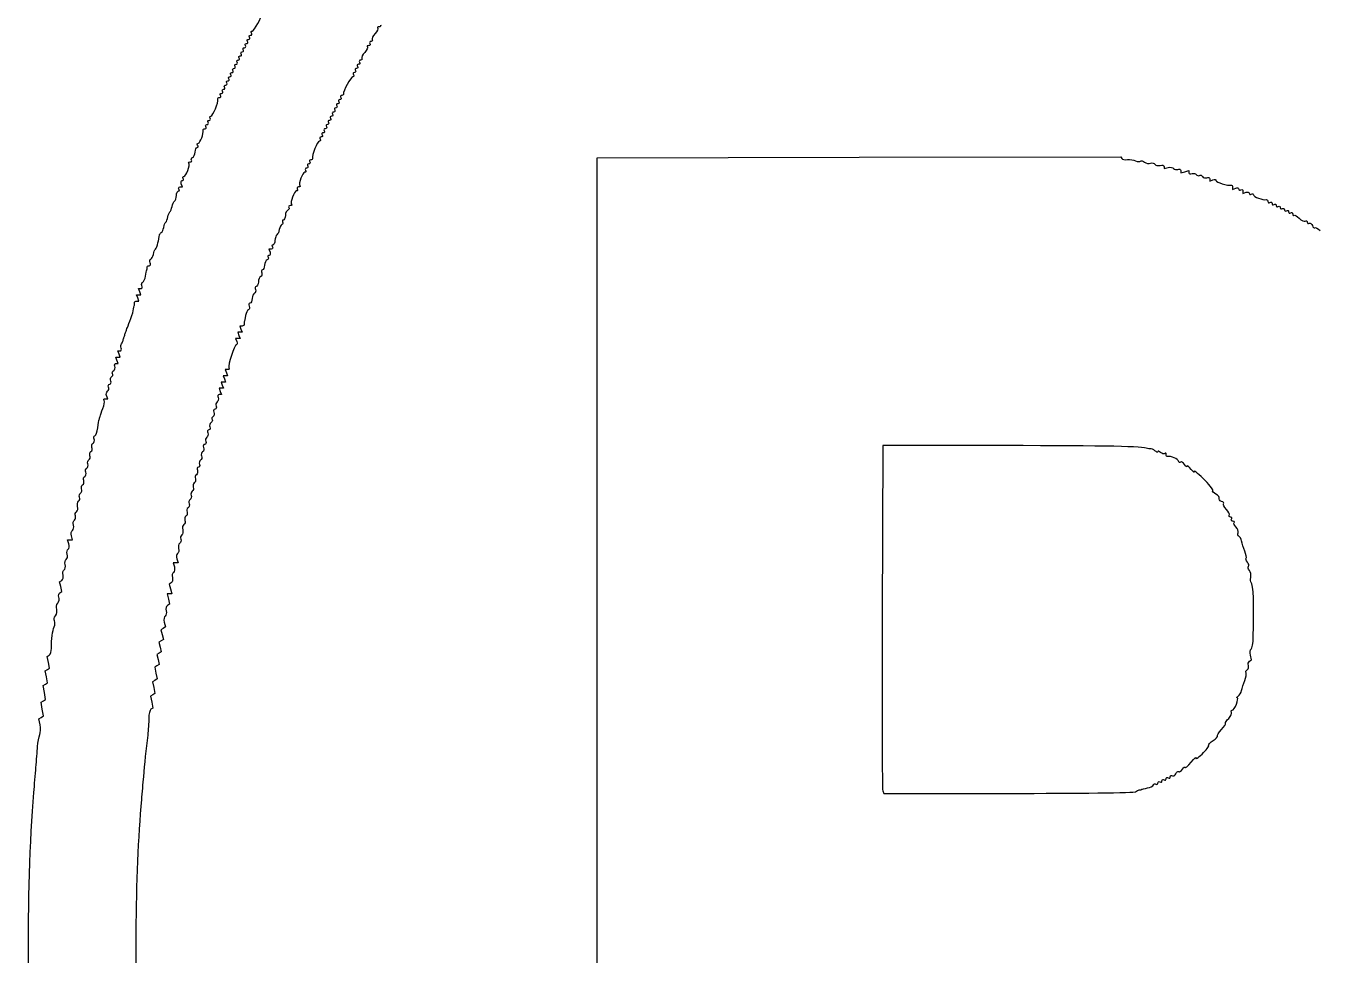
# Model space of a CAD drawing. Extents: x 13 to 550, y 14 to 551.
# Drawn here: x 13.2 to 189.1, y 281.4 to 407.7 of the extents above; entities that cross this region are included whole.
import ezdxf

# ---------------------------------------------------------------- set-up
doc = ezdxf.new("R2010")
doc.units = 0
doc.layers.get('0').update_dxf_attribs({"linetype": 'CONTINUOUS'})

msp = doc.modelspace()

# ---------------------------------------------------------------- linework, layer by layer
at = {"color": 7}
for p, q in [((90.875556, 389.744574), (126.462522, 389.817285)), ((90.875556, 284.465454), (90.875556, 389.744574)), ((126.462522, 389.817285), (162.049488, 389.89)), ((162.049488, 389.89), (162.190588, 389.661668)), ((167.922222, 388.560663), (167.922222, 388.271947)), ((167.922222, 388.271947), (168.486384, 388.419478)), ((170.18, 388.013781), (170.18, 387.707502)), ((170.18, 387.707502), (170.744444, 387.855107)), ((170.744444, 387.855107), (171.308889, 388.002712)), ((171.308889, 388.002712), (171.308889, 387.716717)), ((34.162424, 385.797778), (34.491498, 385.797778)), ((34.491498, 385.797778), (34.329048, 386.221111)), ((174.131111, 386.887616), (174.131111, 386.584055)), ((174.131111, 386.584055), (174.554444, 386.746504)), ((177.235556, 385.767583), (177.235556, 385.455166)), ((177.235556, 385.455166), (177.658889, 385.617616)), ((178.646667, 385.219795), (178.646667, 384.890721)), ((178.646667, 384.890721), (179.07, 385.053171)), ((46.553128, 377.331111), (46.224055, 377.331111)), ((46.224055, 377.331111), (46.386504, 376.907778)), ((28.684607, 371.545556), (28.52216, 371.968889)), ((28.52216, 371.968889), (28.825718, 371.968889)), ((28.847057, 371.122222), (28.684607, 371.545556)), ((28.402384, 370.698889), (28.239937, 371.122222)), ((28.239937, 371.122222), (28.543496, 371.122222)), ((28.252417, 370.275556), (28.564834, 370.275556)), ((28.564834, 370.275556), (28.402384, 370.698889)), ((28.543496, 371.122222), (28.847057, 371.122222)), ((42.294285, 366.042222), (41.990724, 366.042222)), ((41.990724, 366.042222), (42.153174, 365.618889)), ((42.585363, 366.888889), (42.272946, 366.888889)), ((42.272946, 366.888889), (42.435396, 366.465556)), ((42.597843, 366.042222), (42.294285, 366.042222)), ((42.435396, 366.465556), (42.597843, 366.042222)), ((42.012063, 365.195556), (41.708502, 365.195556)), ((41.708502, 365.195556), (41.870952, 364.772222)), ((42.315621, 365.195556), (42.012063, 365.195556)), ((42.153174, 365.618889), (42.315621, 365.195556)), ((25.580163, 362.232222), (25.417715, 362.655556)), ((25.417715, 362.655556), (25.721274, 362.655556)), ((25.862386, 363.078889), (25.699937, 363.502222)), ((25.699937, 363.502222), (26.003497, 363.502222)), ((25.721274, 362.655556), (26.024834, 362.655556)), ((26.024834, 362.655556), (25.862386, 363.078889)), ((25.439052, 361.808889), (25.742612, 361.808889)), ((25.742612, 361.808889), (25.580163, 362.232222)), ((40.626465, 360.962222), (40.297391, 360.962222)), ((40.297391, 360.962222), (40.459841, 360.538889)), ((40.036507, 359.268889), (39.732946, 359.268889)), ((39.732946, 359.268889), (39.895396, 358.845556)), ((40.31873, 360.115556), (40.015168, 360.115556)), ((40.015168, 360.115556), (40.177618, 359.692222)), ((40.340066, 359.268889), (40.036507, 359.268889)), ((40.177618, 359.692222), (40.340066, 359.268889)), ((40.622288, 360.115556), (40.31873, 360.115556)), ((40.459841, 360.538889), (40.622288, 360.115556)), ((24.3315, 357.011111), (24.17252, 357.425405)), ((39.754285, 358.422222), (39.450724, 358.422222)), ((39.450724, 358.422222), (39.613174, 357.998889)), ((39.775621, 357.575556), (39.472063, 357.575556)), ((39.613174, 357.998889), (39.775621, 357.575556)), ((40.057843, 358.422222), (39.754285, 358.422222)), ((39.895396, 358.845556), (40.057843, 358.422222)), ((24.002428, 357.011111), (24.3315, 357.011111)), ((129.681111, 350.661111), (129.608219, 327.377778)), ((146.191111, 350.640763), (129.681111, 350.661111)), ((19.042461, 337.279307), (18.870852, 337.82)), ((18.870852, 337.82), (19.205009, 337.82)), ((19.205009, 337.82), (19.539165, 337.82)), ((19.539165, 337.82), (19.391633, 338.384162)), ((33.570551, 334.715556), (33.236394, 334.715556)), ((33.236394, 334.715556), (33.383926, 334.151393)), ((33.904707, 334.715556), (33.570551, 334.715556)), ((33.733097, 335.256248), (33.904707, 334.715556)), ((17.777927, 332.140964), (18.085772, 332.331221)), ((17.942942, 331.483493), (17.777927, 332.140964)), ((17.815192, 330.645084), (18.107956, 330.826023)), ((18.107956, 330.826023), (17.942942, 331.483493)), ((32.970639, 332.003936), (32.692046, 331.831755)), ((32.692046, 331.831755), (32.8614, 331.15699)), ((32.8614, 331.15699), (33.030755, 330.482222)), ((32.712561, 330.482222), (32.394367, 330.482222)), ((32.394367, 330.482222), (32.56711, 329.793964)), ((32.739852, 329.105703), (32.432007, 328.915446)), ((32.56711, 329.793964), (32.739852, 329.105703)), ((33.030755, 330.482222), (32.712561, 330.482222)), ((31.869281, 325.812063), (31.563158, 325.622866)), ((31.563158, 325.622866), (31.72817, 324.965396)), ((32.175408, 326.001259), (31.869281, 325.812063)), ((32.010392, 326.658729), (32.175408, 326.001259)), ((31.587059, 324.118729), (31.280935, 323.929533)), ((31.280935, 323.929533), (31.445948, 323.272063)), ((31.893185, 324.307925), (31.587059, 324.118729)), ((31.72817, 324.965396), (31.893185, 324.307925)), ((16.105155, 321.993669), (16.381202, 322.164275)), ((16.265454, 321.192175), (16.105155, 321.993669)), ((31.304837, 322.425396), (30.998713, 322.2362)), ((30.998713, 322.2362), (31.163726, 321.578729)), ((31.610963, 322.614592), (31.304837, 322.425396)), ((31.445948, 323.272063), (31.610963, 322.614592)), ((179.82129, 321.512689), (179.656277, 322.17016)), ((15.822933, 320.018114), (16.124343, 320.204397)), ((16.124343, 320.204397), (16.425753, 320.390678)), ((16.425753, 320.390678), (16.265454, 321.192175)), ((31.017052, 320.728625), (30.70536, 320.535989)), ((30.70536, 320.535989), (30.865659, 319.734492)), ((31.328741, 320.921259), (31.017052, 320.728625)), ((31.163726, 321.578729), (31.328741, 320.921259)), ((179.528526, 321.331751), (179.82129, 321.512689)), ((15.983232, 319.216619), (15.822933, 320.018114)), ((16.143531, 318.415122), (15.983232, 319.216619)), ((30.724548, 318.746714), (30.423138, 318.560433)), ((30.423138, 318.560433), (30.583437, 317.758936)), ((31.025959, 318.932997), (30.724548, 318.746714)), ((30.865659, 319.734492), (31.025959, 318.932997)), ((15.559388, 318.054101), (15.851459, 318.234613)), ((15.71302, 317.107375), (15.559388, 318.054101)), ((15.866653, 316.160647), (15.71302, 317.107375)), ((15.851459, 318.234613), (16.143531, 318.415122)), ((30.442326, 316.771158), (30.140916, 316.584878)), ((30.743737, 316.957442), (30.442326, 316.771158)), ((30.583437, 317.758936), (30.743737, 316.957442)), ((15.277165, 315.796323), (15.571909, 315.978486)), ((15.430798, 314.849597), (15.277165, 315.796323)), ((15.571909, 315.978486), (15.866653, 316.160647)), ((30.140916, 316.584878), (30.301215, 315.783381)), ((30.461514, 314.981886), (30.183187, 314.809869)), ((30.301215, 315.783381), (30.461514, 314.981886)), ((14.976266, 313.527003), (15.280348, 313.714937)), ((15.141669, 312.699987), (14.976266, 313.527003)), ((15.280348, 313.714937), (15.584431, 313.902869)), ((15.584431, 313.902869), (15.430798, 314.849597)), ((129.669915, 303.741667), (129.804507, 303.388889)), ((129.804507, 303.388889), (146.840773, 303.388889)), ((164.088705, 303.600556), (164.088705, 303.600556)), ((90.875556, 284.465313), (90.875556, 284.465454)), ((90.875556, 179.186191), (90.875556, 284.465313))]:
    msp.add_line(p, q, dxfattribs=at)
for points in [[(43.94583, 406.964444), (44.226477, 406.964444), (45.327051, 408.952833), (45.226108, 409.277507)], [(43.744442, 406.4), (43.917986, 406.4), (43.981486, 406.527), (43.885553, 406.682222)], [(43.885553, 406.682222), (43.78962, 406.837444), (43.816744, 406.964444), (43.94583, 406.964444)], [(60.670542, 406.60944), (60.374812, 406.29201), (60.199456, 405.924529), (60.28086, 405.792816)], [(61.037081, 407.357735), (61.131213, 407.2636), (60.966271, 406.926867), (60.670542, 406.60944)], [(61.211841, 407.528889), (61.021587, 407.528889), (60.942945, 407.45187), (61.037081, 407.357735)], [(61.389695, 407.800818), (61.482128, 407.651258), (61.402084, 407.528889), (61.211841, 407.528889)], [(42.756664, 404.424444), (42.660731, 404.579667), (42.724231, 404.706667), (42.897775, 404.706667)], [(42.897775, 404.706667), (43.071319, 404.706667), (43.134819, 404.833667), (43.038886, 404.988889)], [(43.038886, 404.988889), (42.942953, 405.144111), (43.006453, 405.271111), (43.179997, 405.271111)], [(43.179997, 405.271111), (43.353541, 405.271111), (43.417041, 405.398111), (43.321108, 405.553333)], [(43.321108, 405.553333), (43.225175, 405.708556), (43.288675, 405.835556), (43.462219, 405.835556)], [(43.462219, 405.835556), (43.635763, 405.835556), (43.699263, 405.962556), (43.603331, 406.117778)], [(43.603331, 406.117778), (43.507398, 406.273), (43.570898, 406.4), (43.744442, 406.4)], [(59.625969, 404.817735), (59.720102, 404.7236), (59.55516, 404.386867), (59.25943, 404.06944)], [(59.80073, 404.988889), (59.610475, 404.988889), (59.531834, 404.91187), (59.625969, 404.817735)], [(59.972222, 405.271111), (60.068155, 405.115889), (59.99099, 404.988889), (59.80073, 404.988889)], [(60.113333, 405.553333), (59.939789, 405.553333), (59.876289, 405.426333), (59.972222, 405.271111)], [(60.28086, 405.792816), (60.362265, 405.6611), (60.286877, 405.553333), (60.113333, 405.553333)], [(41.909997, 402.731111), (41.814064, 402.886333), (41.877564, 403.013333), (42.051108, 403.013333)], [(42.051108, 403.013333), (42.224652, 403.013333), (42.288152, 403.140333), (42.192219, 403.295556)], [(42.192219, 403.295556), (42.096286, 403.450778), (42.159786, 403.577778), (42.333331, 403.577778)], [(42.333331, 403.577778), (42.506875, 403.577778), (42.570375, 403.704778), (42.474442, 403.86)], [(42.474442, 403.86), (42.378509, 404.015222), (42.442009, 404.142222), (42.615553, 404.142222)], [(42.615553, 404.142222), (42.789097, 404.142222), (42.852597, 404.269222), (42.756664, 404.424444)], [(58.702222, 403.013333), (58.528678, 403.013333), (58.465178, 402.886333), (58.561111, 402.731111)], [(58.869749, 403.252816), (58.951154, 403.1211), (58.875766, 403.013333), (58.702222, 403.013333)], [(59.25943, 404.06944), (58.963701, 403.75201), (58.788345, 403.384529), (58.869749, 403.252816)], [(41.063331, 401.037778), (40.967398, 401.193), (41.030898, 401.32), (41.204442, 401.32)], [(41.204442, 401.32), (41.377986, 401.32), (41.441486, 401.447), (41.345553, 401.602222)], [(41.345553, 401.602222), (41.24962, 401.757444), (41.31312, 401.884444), (41.486664, 401.884444)], [(41.486664, 401.884444), (41.660208, 401.884444), (41.723708, 402.011444), (41.627775, 402.166667)], [(41.627775, 402.166667), (41.531842, 402.321889), (41.595342, 402.448889), (41.768886, 402.448889)], [(41.768886, 402.448889), (41.94243, 402.448889), (42.00593, 402.575889), (41.909997, 402.731111)], [(57.855556, 401.32), (57.682011, 401.32), (57.618511, 401.193), (57.714444, 401.037778)], [(57.996667, 401.602222), (58.0926, 401.447), (58.0291, 401.32), (57.855556, 401.32)], [(58.137778, 401.884444), (57.964234, 401.884444), (57.900734, 401.757444), (57.996667, 401.602222)], [(58.278889, 402.166667), (58.374822, 402.011444), (58.311322, 401.884444), (58.137778, 401.884444)], [(58.42, 402.448889), (58.246456, 402.448889), (58.182956, 402.321889), (58.278889, 402.166667)], [(58.561111, 402.731111), (58.657044, 402.575889), (58.593544, 402.448889), (58.42, 402.448889)], [(40.216664, 399.344444), (40.120731, 399.499667), (40.184231, 399.626667), (40.357775, 399.626667)], [(40.357775, 399.626667), (40.531319, 399.626667), (40.594819, 399.753667), (40.498886, 399.908889)], [(40.498886, 399.908889), (40.402953, 400.064111), (40.466453, 400.191111), (40.639997, 400.191111)], [(40.639997, 400.191111), (40.813541, 400.191111), (40.877041, 400.318111), (40.781108, 400.473333)], [(40.781108, 400.473333), (40.685175, 400.628556), (40.748675, 400.755556), (40.922219, 400.755556)], [(40.922219, 400.755556), (41.095763, 400.755556), (41.159263, 400.882556), (41.063331, 401.037778)], [(57.654167, 400.755556), (57.37352, 400.755556), (56.272946, 398.767167), (56.373889, 398.442493)], [(57.714444, 401.037778), (57.810377, 400.882556), (57.783253, 400.755556), (57.654167, 400.755556)], [(38.343676, 395.393333), (38.618699, 395.393333), (39.397548, 397.31624), (39.286739, 397.721667)], [(39.286739, 397.721667), (39.254918, 397.838083), (39.363382, 397.933333), (39.527765, 397.933333)], [(39.527765, 397.933333), (39.692148, 397.933333), (39.748152, 398.060333), (39.652219, 398.215556)], [(39.652219, 398.215556), (39.556286, 398.370778), (39.619786, 398.497778), (39.793331, 398.497778)], [(39.793331, 398.497778), (39.966875, 398.497778), (40.030375, 398.624778), (39.934442, 398.78)], [(39.934442, 398.78), (39.838509, 398.935222), (39.902009, 399.062222), (40.075553, 399.062222)], [(40.075553, 399.062222), (40.249097, 399.062222), (40.312597, 399.189222), (40.216664, 399.344444)], [(55.88, 397.651111), (55.706456, 397.651111), (55.642956, 397.524111), (55.738889, 397.368889)], [(56.021111, 397.933333), (56.117044, 397.778111), (56.053544, 397.651111), (55.88, 397.651111)], [(56.145565, 398.215556), (55.981182, 398.215556), (55.925178, 398.088556), (56.021111, 397.933333)], [(56.373889, 398.442493), (56.412694, 398.317678), (56.309949, 398.215556), (56.145565, 398.215556)], [(55.033333, 395.957778), (54.859789, 395.957778), (54.796289, 395.830778), (54.892222, 395.675556)], [(55.174444, 396.24), (55.270377, 396.084778), (55.206877, 395.957778), (55.033333, 395.957778)], [(55.315556, 396.522222), (55.142011, 396.522222), (55.078511, 396.395222), (55.174444, 396.24)], [(55.456667, 396.804444), (55.5526, 396.649222), (55.4891, 396.522222), (55.315556, 396.522222)], [(55.597778, 397.086667), (55.424234, 397.086667), (55.360734, 396.959667), (55.456667, 396.804444)], [(55.738889, 397.368889), (55.834822, 397.213667), (55.771322, 397.086667), (55.597778, 397.086667)], [(37.676664, 393.982222), (37.580731, 394.137444), (37.644231, 394.264444), (37.817775, 394.264444)], [(37.817775, 394.264444), (37.991319, 394.264444), (38.054819, 394.391444), (37.958886, 394.546667)], [(37.958886, 394.546667), (37.862953, 394.701889), (37.926453, 394.828889), (38.099997, 394.828889)], [(38.099997, 394.828889), (38.273541, 394.828889), (38.337041, 394.955889), (38.241108, 395.111111)], [(38.241108, 395.111111), (38.145175, 395.266333), (38.191333, 395.393333), (38.343676, 395.393333)], [(54.186667, 394.264444), (54.013123, 394.264444), (53.949623, 394.137444), (54.045556, 393.982222)], [(54.327778, 394.546667), (54.423711, 394.391444), (54.360211, 394.264444), (54.186667, 394.264444)], [(54.468889, 394.828889), (54.295345, 394.828889), (54.231845, 394.701889), (54.327778, 394.546667)], [(54.61, 395.111111), (54.705933, 394.955889), (54.642433, 394.828889), (54.468889, 394.828889)], [(54.751111, 395.393333), (54.577567, 395.393333), (54.514067, 395.266333), (54.61, 395.111111)], [(54.892222, 395.675556), (54.988155, 395.520333), (54.924655, 395.393333), (54.751111, 395.393333)], [(36.641634, 391.724444), (36.899619, 391.724444), (37.394981, 393.052365), (37.299626, 393.488333)], [(37.299626, 393.488333), (37.27417, 393.60475), (37.387826, 393.7), (37.552209, 393.7)], [(37.552209, 393.7), (37.716593, 393.7), (37.772597, 393.827), (37.676664, 393.982222)], [(53.34, 392.571111), (53.166456, 392.571111), (53.102956, 392.444111), (53.198889, 392.288889)], [(53.481111, 392.853333), (53.577044, 392.698111), (53.513544, 392.571111), (53.34, 392.571111)], [(53.622222, 393.135556), (53.448678, 393.135556), (53.385178, 393.008556), (53.481111, 392.853333)], [(53.763333, 393.417778), (53.859266, 393.262556), (53.795766, 393.135556), (53.622222, 393.135556)], [(53.904444, 393.7), (53.7309, 393.7), (53.6674, 393.573), (53.763333, 393.417778)], [(54.045556, 393.982222), (54.141489, 393.827), (54.077989, 393.7), (53.904444, 393.7)], [(36.19704, 390.52918), (36.223174, 390.87613), (36.352026, 391.16), (36.483377, 391.16)], [(36.547775, 391.442222), (36.451842, 391.597444), (36.494079, 391.724444), (36.641634, 391.724444)], [(36.483377, 391.16), (36.614729, 391.16), (36.643708, 391.287), (36.547775, 391.442222)], [(53.096321, 392.006667), (52.821298, 392.006667), (52.042449, 390.08376), (52.153258, 389.678333)], [(53.198889, 392.288889), (53.294822, 392.133667), (53.248664, 392.006667), (53.096321, 392.006667)], [(34.669067, 387.208889), (34.993772, 387.208889), (35.584875, 388.783268), (35.348805, 389.019342)], [(35.348805, 389.019342), (35.257997, 389.110147), (35.33935, 389.184444), (35.529616, 389.184444)], [(35.529616, 389.184444), (35.71987, 389.184444), (35.803744, 389.300599), (35.716007, 389.442562)], [(35.716007, 389.442562), (35.628267, 389.584525), (35.689929, 389.745158), (35.853, 389.79952)], [(35.853, 389.79952), (36.016088, 389.853881), (36.170904, 390.18223), (36.19704, 390.52918)], [(51.646667, 388.902222), (51.473123, 388.902222), (51.409623, 388.775222), (51.505556, 388.62)], [(51.787778, 389.184444), (51.883711, 389.029222), (51.820211, 388.902222), (51.646667, 388.902222)], [(51.912232, 389.466667), (51.747849, 389.466667), (51.691845, 389.339667), (51.787778, 389.184444)], [(52.153258, 389.678333), (52.185079, 389.561917), (52.076615, 389.466667), (51.912232, 389.466667)], [(162.190588, 389.661668), (162.268194, 389.536085), (162.605308, 389.459718), (162.939733, 389.491965)], [(162.939733, 389.491965), (163.274158, 389.524209), (163.775506, 389.452519), (164.053839, 389.332653)], [(164.053839, 389.332653), (164.332172, 389.212785), (164.637985, 389.192801), (164.733427, 389.288243)], [(164.733427, 389.288243), (164.828866, 389.383682), (165.075771, 389.321664), (165.282107, 389.150423)], [(165.282107, 389.150423), (165.488439, 388.979181), (165.845307, 388.911236), (166.075146, 388.999434)], [(166.075146, 388.999434), (166.304984, 389.087631), (166.574936, 389.027261), (166.675034, 388.86531)], [(166.675034, 388.86531), (166.775136, 388.703343), (167.096702, 388.633502), (167.389629, 388.710102)], [(34.572219, 386.926667), (34.476286, 387.081889), (34.519867, 387.208889), (34.669067, 387.208889)], [(51.126486, 387.773333), (50.801781, 387.773333), (50.210678, 386.198954), (50.446748, 385.962881)], [(51.223333, 388.055556), (51.319266, 387.900333), (51.275686, 387.773333), (51.126486, 387.773333)], [(51.364444, 388.337778), (51.1909, 388.337778), (51.1274, 388.210778), (51.223333, 388.055556)], [(51.505556, 388.62), (51.601489, 388.464778), (51.537989, 388.337778), (51.364444, 388.337778)], [(167.389629, 388.710102), (167.682556, 388.786706), (167.922222, 388.719444), (167.922222, 388.560663)], [(168.486384, 388.419478), (168.796676, 388.50062), (169.12702, 388.44327), (169.220487, 388.292044)], [(169.220487, 388.292044), (169.313956, 388.140809), (169.56808, 388.085248), (169.785213, 388.168569)], [(169.785213, 388.168569), (170.002347, 388.251892), (170.18, 388.182228), (170.18, 388.013781)], [(171.308889, 387.716717), (171.308889, 387.55942), (171.495322, 387.502262), (171.723183, 387.589703)], [(171.723183, 387.589703), (171.951046, 387.677141), (172.213823, 387.625158), (172.307129, 387.474181)], [(172.307129, 387.474181), (172.400437, 387.323206), (172.586229, 387.267326), (172.72, 387.35)], [(172.72, 387.35), (172.853771, 387.432674), (173.048343, 387.362587), (173.152379, 387.194253)], [(173.152379, 387.194253), (173.256417, 387.025916), (173.519191, 386.956359), (173.736325, 387.03968)], [(173.736325, 387.03968), (173.953458, 387.123003), (174.131111, 387.054581), (174.131111, 386.887616)], [(34.007775, 385.515556), (33.911842, 385.670778), (33.981444, 385.797778), (34.162424, 385.797778)], [(33.943377, 385.233333), (34.074729, 385.233333), (34.103708, 385.360333), (34.007775, 385.515556)], [(34.329048, 386.221111), (34.239702, 386.453944), (34.297109, 386.644444), (34.456621, 386.644444)], [(34.456621, 386.644444), (34.616133, 386.644444), (34.668152, 386.771444), (34.572219, 386.926667)], [(50.094444, 385.515556), (50.190377, 385.360333), (50.146797, 385.233333), (49.997597, 385.233333)], [(50.265937, 385.797778), (50.075682, 385.797778), (49.998511, 385.670778), (50.094444, 385.515556)], [(50.446748, 385.962881), (50.537556, 385.872076), (50.456203, 385.797778), (50.265937, 385.797778)], [(174.554444, 386.746504), (174.787278, 386.83585), (174.977778, 386.796029), (174.977778, 386.658011)], [(174.977778, 386.658011), (174.977778, 386.415602), (176.593144, 385.916828), (177.023889, 386.026237)], [(177.023889, 386.026237), (177.140306, 386.055808), (177.235556, 385.939414), (177.235556, 385.767583)], [(177.658889, 385.617616), (177.891722, 385.706961), (178.082222, 385.649555), (178.082222, 385.490043)], [(178.082222, 385.490043), (178.082222, 385.330531), (178.209222, 385.278511), (178.364444, 385.374444)], [(178.364444, 385.374444), (178.519667, 385.470377), (178.646667, 385.400776), (178.646667, 385.219795)], [(33.062345, 383.116667), (33.116664, 383.427111), (33.26272, 383.756038), (33.386911, 383.847617)], [(33.386911, 383.847617), (33.511106, 383.939192), (33.633382, 384.288442), (33.658638, 384.623728)], [(33.658638, 384.623728), (33.683897, 384.959011), (33.812026, 385.233333), (33.943377, 385.233333)], [(49.997597, 385.233333), (49.672892, 385.233333), (49.081789, 383.658954), (49.317859, 383.422881)], [(179.07, 385.053171), (179.302833, 385.142517), (179.493333, 385.08511), (179.493333, 384.925598)], [(179.493333, 384.925598), (179.493333, 384.766086), (179.620333, 384.714067), (179.775556, 384.81)], [(179.775556, 384.81), (179.930778, 384.905933), (180.057778, 384.863696), (180.057778, 384.716141)], [(180.057778, 384.716141), (180.057778, 384.458156), (181.385698, 383.962794), (181.821667, 384.058149)], [(181.821667, 384.058149), (181.938083, 384.083605), (182.033333, 383.969949), (182.033333, 383.805565)], [(182.033333, 383.805565), (182.033333, 383.641182), (182.160333, 383.585178), (182.315556, 383.681111)], [(182.315556, 383.681111), (182.470778, 383.777044), (182.597778, 383.713544), (182.597778, 383.54)], [(32.4979, 381.705556), (32.552219, 382.016), (32.679219, 382.3335), (32.780122, 382.411111)], [(32.780122, 382.411111), (32.881025, 382.488722), (33.008025, 382.806222), (33.062345, 383.116667)], [(48.469623, 381.913043), (48.44349, 381.566093), (48.314638, 381.282222), (48.183286, 381.282222)], [(48.813664, 382.642703), (48.650576, 382.588341), (48.49576, 382.259992), (48.469623, 381.913043)], [(48.950657, 382.99966), (49.038397, 382.857697), (48.976734, 382.697064), (48.813664, 382.642703)], [(49.137048, 383.257778), (48.946793, 383.257778), (48.86292, 383.141624), (48.950657, 382.99966)], [(49.317859, 383.422881), (49.408667, 383.332076), (49.327314, 383.257778), (49.137048, 383.257778)], [(182.597778, 383.54), (182.597778, 383.366456), (182.724778, 383.302956), (182.88, 383.398889)], [(182.88, 383.398889), (183.035222, 383.494822), (183.162222, 383.431322), (183.162222, 383.257778)], [(183.162222, 383.257778), (183.162222, 383.084234), (183.289222, 383.020734), (183.444444, 383.116667)], [(183.444444, 383.116667), (183.599667, 383.2126), (183.726667, 383.1491), (183.726667, 382.975556)], [(183.726667, 382.975556), (183.726667, 382.802011), (183.853667, 382.738511), (184.008889, 382.834444)], [(184.008889, 382.834444), (184.164111, 382.930377), (184.291111, 382.866877), (184.291111, 382.693333)], [(184.291111, 382.693333), (184.291111, 382.519789), (184.418111, 382.456289), (184.573333, 382.552222)], [(184.573333, 382.552222), (184.728556, 382.648155), (184.855556, 382.584655), (184.855556, 382.411111)], [(184.855556, 382.411111), (184.855556, 382.237567), (184.982556, 382.174067), (185.137778, 382.27)], [(185.137778, 382.27), (185.293, 382.365933), (185.42, 382.288768), (185.42, 382.098508)], [(185.42, 382.098508), (185.42, 381.908253), (185.494083, 381.826677), (185.584629, 381.917222)], [(185.584629, 381.917222), (185.675177, 382.007768), (185.997308, 381.833803), (186.30048, 381.530631)], [(31.607627, 379.588889), (31.732514, 379.6665), (31.879136, 379.984), (31.933456, 380.294444)], [(31.933456, 380.294444), (31.987775, 380.604889), (32.114775, 380.922389), (32.215678, 381)], [(32.215678, 381), (32.316581, 381.077611), (32.443581, 381.395111), (32.4979, 381.705556)], [(48.005388, 380.671327), (47.863419, 380.619262), (47.703878, 380.322667), (47.650852, 380.012222)], [(48.10399, 381.024105), (48.19173, 380.882141), (48.147359, 380.723391), (48.005388, 380.671327)], [(48.183286, 381.282222), (48.051934, 381.282222), (48.016253, 381.166068), (48.10399, 381.024105)], [(186.30048, 381.530631), (186.603651, 381.22746), (186.974068, 381.055039), (187.123626, 381.147472)], [(187.123626, 381.147472), (187.273187, 381.239906), (187.395556, 381.173544), (187.395556, 381)], [(187.395556, 381), (187.395556, 380.826456), (187.509249, 380.754732), (187.648207, 380.840612)], [(187.648207, 380.840612), (187.787161, 380.926492), (187.980653, 380.78881), (188.078181, 380.534652)], [(188.078181, 380.534652), (188.175711, 380.280494), (188.329539, 380.146574), (188.420019, 380.237055)], [(188.420019, 380.237055), (188.5105, 380.327538), (188.844245, 380.159604), (189.161671, 379.863875)], [(31.157455, 378.190029), (31.227451, 378.571345), (31.294157, 378.915083), (31.305692, 378.953889)], [(31.305692, 378.953889), (31.317235, 378.992694), (31.338791, 379.119694), (31.353613, 379.236111)], [(31.353613, 379.236111), (31.36843, 379.352528), (31.482741, 379.511278), (31.607627, 379.588889)], [(47.056915, 378.505161), (47.031656, 378.169878), (46.903527, 377.895556), (46.772175, 377.895556)], [(47.328641, 379.281272), (47.204447, 379.189697), (47.082171, 378.840447), (47.056915, 378.505161)], [(47.650852, 380.012222), (47.597828, 379.701778), (47.452833, 379.372851), (47.328641, 379.281272)], [(30.187776, 375.972321), (30.320059, 376.021157), (30.471674, 376.315111), (30.524701, 376.625556)], [(30.524701, 376.625556), (30.577725, 376.936), (30.713152, 377.259012), (30.825649, 377.343362)], [(30.825649, 377.343362), (30.938145, 377.42771), (31.087458, 377.80871), (31.157455, 378.190029)], [(46.386504, 376.907778), (46.47585, 376.674944), (46.418444, 376.484444), (46.258932, 376.484444)], [(46.707778, 377.613333), (46.803711, 377.458111), (46.734109, 377.331111), (46.553128, 377.331111)], [(46.772175, 377.895556), (46.640823, 377.895556), (46.611845, 377.768556), (46.707778, 377.613333)], [(29.645782, 374.508889), (29.675698, 374.5865), (29.685135, 374.74525), (29.666751, 374.861667)], [(29.666751, 374.861667), (29.648379, 374.978083), (29.773917, 375.073333), (29.945748, 375.073333)], [(29.945748, 375.073333), (30.117576, 375.073333), (30.18821, 375.255629), (30.102714, 375.478432)], [(30.102714, 375.478432), (30.017215, 375.701238), (30.055493, 375.923488), (30.187776, 375.972321)], [(45.647401, 375.139709), (45.621267, 374.792759), (45.486323, 374.508889), (45.347526, 374.508889)], [(45.991441, 375.869369), (45.828354, 375.815008), (45.673538, 375.486659), (45.647401, 375.139709)], [(46.128435, 376.226327), (46.216175, 376.084363), (46.154512, 375.923731), (45.991441, 375.869369)], [(46.258932, 376.484444), (46.09942, 376.484444), (46.040698, 376.36829), (46.128435, 376.226327)], [(29.076582, 372.867877), (29.218596, 372.916712), (29.392524, 373.274167), (29.463088, 373.662222)], [(29.463088, 373.662222), (29.533655, 374.050278), (29.615867, 374.431278), (29.645782, 374.508889)], [(45.127161, 373.605721), (44.973762, 373.554588), (44.826871, 373.228881), (44.800734, 372.881931)], [(45.250616, 374.10379), (45.336116, 373.880984), (45.28056, 373.656854), (45.127161, 373.605721)], [(45.347526, 374.508889), (45.208729, 374.508889), (45.16512, 374.326593), (45.250616, 374.10379)], [(28.825718, 371.968889), (28.992678, 371.968889), (29.059324, 372.151185), (28.973828, 372.373988)], [(28.973828, 372.373988), (28.888329, 372.596794), (28.934568, 372.819044), (29.076582, 372.867877)], [(44.280495, 371.347944), (44.127095, 371.296811), (43.980204, 370.971104), (43.954068, 370.624154)], [(44.40395, 371.846012), (44.489449, 371.623206), (44.433894, 371.399077), (44.280495, 371.347944)], [(44.500859, 372.251111), (44.362062, 372.251111), (44.318453, 372.068815), (44.40395, 371.846012)], [(44.800734, 372.881931), (44.774601, 372.534982), (44.639656, 372.251111), (44.500859, 372.251111)], [(27.785559, 368.973473), (27.847433, 369.301564), (27.922533, 369.6335), (27.952449, 369.711111)], [(27.952449, 369.711111), (27.982365, 369.788722), (27.991803, 369.947472), (27.973421, 370.063889)], [(27.973421, 370.063889), (27.95504, 370.180306), (28.080588, 370.275556), (28.252417, 370.275556)], [(43.557283, 369.588234), (43.642782, 369.365428), (43.596543, 369.143178), (43.454529, 369.094345)], [(43.654193, 369.993333), (43.515396, 369.993333), (43.471787, 369.811038), (43.557283, 369.588234)], [(43.954068, 370.624154), (43.927934, 370.277204), (43.792989, 369.993333), (43.654193, 369.993333)], [(27.336291, 367.562361), (27.521515, 368.010384), (27.723686, 368.645384), (27.785559, 368.973473)], [(43.068023, 368.3), (42.997456, 367.911944), (42.915245, 367.530944), (42.885329, 367.453333)], [(43.454529, 369.094345), (43.312515, 369.04551), (43.138587, 368.688056), (43.068023, 368.3)], [(26.67, 365.76), (26.708806, 365.915222), (26.772306, 366.105722), (26.811111, 366.183333)], [(26.811111, 366.183333), (26.849917, 366.260944), (26.908183, 366.419694), (26.940593, 366.536111)], [(26.940593, 366.536111), (26.973003, 366.652528), (27.151066, 367.114342), (27.336291, 367.562361)], [(42.86436, 367.100556), (42.882733, 366.984139), (42.757194, 366.888889), (42.585363, 366.888889)], [(42.885329, 367.453333), (42.855413, 367.375722), (42.845976, 367.216972), (42.86436, 367.100556)], [(26.155196, 363.897963), (26.071673, 364.115621), (26.089835, 364.380204), (26.195557, 364.485928)], [(26.195557, 364.485928), (26.301278, 364.591648), (26.403653, 364.794566), (26.423056, 364.936851)], [(26.423056, 364.936851), (26.442458, 365.079139), (26.490083, 365.259056), (26.528889, 365.336667)], [(26.528889, 365.336667), (26.567694, 365.414278), (26.631194, 365.604778), (26.67, 365.76)], [(41.813903, 364.348889), (41.526121, 364.348889), (40.619372, 361.506146), (40.809189, 361.199018)], [(41.870952, 364.772222), (41.960298, 364.539389), (41.934627, 364.348889), (41.813903, 364.348889)], [(26.003497, 363.502222), (26.170454, 363.502222), (26.238719, 363.680307), (26.155196, 363.897963)], [(24.976667, 360.397778), (24.893992, 360.531548), (24.964077, 360.726121), (25.132414, 360.830156)], [(25.132414, 360.830156), (25.300751, 360.934195), (25.370308, 361.196969), (25.286986, 361.414102)], [(25.286986, 361.414102), (25.203665, 361.631236), (25.272094, 361.808889), (25.439052, 361.808889)], [(40.809189, 361.199018), (40.889679, 361.068781), (40.807496, 360.962222), (40.626465, 360.962222)], [(24.44032, 358.59188), (24.356998, 358.809013), (24.425428, 358.986667), (24.592386, 358.986667)], [(24.592386, 358.986667), (24.759343, 358.986667), (24.824404, 359.1731), (24.736965, 359.40096)], [(24.736965, 359.40096), (24.649526, 359.628824), (24.70151, 359.891601), (24.852485, 359.984906)], [(24.852485, 359.984906), (25.00346, 360.078215), (25.059342, 360.264007), (24.976667, 360.397778)], [(24.17252, 357.425405), (24.085082, 357.653268), (24.143652, 357.920115), (24.302677, 358.018399)], [(24.302677, 358.018399), (24.461702, 358.11668), (24.523641, 358.374747), (24.44032, 358.59188)], [(39.327483, 357.161262), (39.414921, 356.933398), (39.356352, 356.666552), (39.197325, 356.568268)], [(39.472063, 357.575556), (39.305103, 357.575556), (39.240042, 357.389122), (39.327483, 357.161262)], [(23.282312, 354.612222), (23.312077, 354.767444), (23.484141, 355.254351), (23.664678, 355.69424)], [(23.664678, 355.69424), (23.845215, 356.134125), (23.921023, 356.610375), (23.833141, 356.752573)], [(23.833141, 356.752573), (23.745259, 356.894768), (23.821438, 357.011111), (24.002428, 357.011111)], [(38.907618, 355.6), (38.740659, 355.6), (38.675598, 355.413567), (38.763039, 355.185706)], [(39.059683, 355.994787), (39.143006, 355.777653), (39.074584, 355.6), (38.907618, 355.6)], [(39.197325, 356.568268), (39.038301, 356.469987), (38.976362, 356.21192), (39.059683, 355.994787)], [(22.977207, 353.06), (23.047014, 353.603278), (23.132043, 354.111278), (23.166162, 354.188889)], [(23.166162, 354.188889), (23.20028, 354.2665), (23.252548, 354.457), (23.282312, 354.612222)], [(38.367589, 353.75651), (38.199252, 353.652472), (38.129695, 353.389698), (38.213016, 353.172564)], [(38.523336, 354.188889), (38.60601, 354.055118), (38.535923, 353.860546), (38.367589, 353.75651)], [(38.647517, 354.60176), (38.496542, 354.508452), (38.440662, 354.322659), (38.523336, 354.188889)], [(38.763039, 355.185706), (38.850477, 354.957843), (38.798494, 354.695066), (38.647517, 354.60176)], [(22.471761, 351.51809), (22.392288, 351.725196), (22.444945, 351.934599), (22.588775, 351.983432)], [(22.588775, 351.983432), (22.732606, 352.032268), (22.907401, 352.516722), (22.977207, 353.06)], [(37.916372, 352.363484), (38.00381, 352.135621), (37.945241, 351.868774), (37.786214, 351.77049)], [(38.060952, 352.777778), (37.893992, 352.777778), (37.828931, 352.591345), (37.916372, 352.363484)], [(38.213016, 353.172564), (38.296339, 352.955431), (38.227917, 352.777778), (38.060952, 352.777778)], [(22.044899, 349.833954), (22.203924, 349.932236), (22.267424, 350.186236), (22.18601, 350.398399)], [(22.18601, 350.398399), (22.104596, 350.610559), (22.168098, 350.864559), (22.327122, 350.962843)], [(22.327122, 350.962843), (22.486146, 351.061124), (22.551234, 351.310987), (22.471761, 351.51809)], [(37.351928, 350.387928), (37.439366, 350.160065), (37.380796, 349.893218), (37.22177, 349.794934)], [(37.496507, 350.802222), (37.329547, 350.802222), (37.264487, 350.615789), (37.351928, 350.387928)], [(37.648571, 351.197009), (37.731895, 350.979875), (37.663473, 350.802222), (37.496507, 350.802222)], [(37.786214, 351.77049), (37.62719, 351.672209), (37.565251, 351.414142), (37.648571, 351.197009)], [(165.664444, 350.238898), (165.061369, 350.529395), (160.520143, 350.623113), (146.191111, 350.640763)], [(166.046929, 350.21426), (165.914174, 350.190441), (165.742056, 350.201532), (165.664444, 350.238898)], [(166.681929, 349.930901), (166.465433, 350.110575), (166.179683, 350.238085), (166.046929, 350.21426)], [(21.621566, 348.140621), (21.540152, 348.352782), (21.603653, 348.606782), (21.762677, 348.705066)], [(21.762677, 348.705066), (21.921702, 348.803347), (21.985202, 349.057347), (21.903788, 349.26951)], [(21.903788, 349.26951), (21.822374, 349.481671), (21.885876, 349.735671), (22.044899, 349.833954)], [(36.939547, 348.666046), (36.780524, 348.567764), (36.718584, 348.309698), (36.801905, 348.092564)], [(37.080658, 349.23049), (37.162074, 349.018329), (37.09858, 348.764329), (36.939547, 348.666046)], [(37.22177, 349.794934), (37.062746, 349.696653), (36.999246, 349.442653), (37.080658, 349.23049)], [(167.075556, 349.814444), (167.075556, 349.698821), (166.898424, 349.751227), (166.681929, 349.930901)], [(167.454301, 349.710338), (167.24599, 349.883219), (167.075556, 349.930068), (167.075556, 349.814444)], [(168.018745, 349.581707), (167.916609, 349.479574), (167.662609, 349.537457), (167.454301, 349.710338)], [(168.204444, 349.438149), (168.204444, 349.61924), (168.120878, 349.683843), (168.018745, 349.581707)], [(168.416111, 349.164806), (168.299694, 349.134052), (168.204444, 349.257056), (168.204444, 349.438149)], [(169.897778, 348.508772), (169.897778, 348.789433), (168.813124, 349.269682), (168.416111, 349.164806)], [(170.162655, 348.392615), (170.016972, 348.302577), (169.897778, 348.354848), (169.897778, 348.508772)], [(170.718517, 348.056491), (170.558474, 348.331395), (170.308338, 348.482649), (170.162655, 348.392615)], [(21.198233, 346.447288), (21.357258, 346.545569), (21.420758, 346.799569), (21.339344, 347.011732)], [(21.339344, 347.011732), (21.25793, 347.223893), (21.321431, 347.477893), (21.480455, 347.576177)], [(21.480455, 347.576177), (21.63948, 347.674458), (21.70298, 347.928458), (21.621566, 348.140621)], [(36.375103, 346.69049), (36.216079, 346.592209), (36.152579, 346.338209), (36.233992, 346.126046)], [(36.505261, 347.283484), (36.592699, 347.055621), (36.53413, 346.788774), (36.375103, 346.69049)], [(36.649841, 347.697778), (36.482881, 347.697778), (36.41782, 347.511345), (36.505261, 347.283484)], [(36.801905, 348.092564), (36.885228, 347.875431), (36.816806, 347.697778), (36.649841, 347.697778)], [(171.024361, 347.838889), (171.016176, 347.683667), (170.878559, 347.781586), (170.718517, 348.056491)], [(171.621876, 347.415556), (171.301416, 347.803611), (171.032531, 347.994111), (171.024361, 347.838889)], [(171.998713, 347.133333), (172.111916, 346.9005), (171.942339, 347.0275), (171.621876, 347.415556)], [(173.231548, 346.16865), (172.440287, 346.932058), (171.885511, 347.366167), (171.998713, 347.133333)], [(20.774899, 344.753954), (20.693485, 344.966115), (20.756987, 345.220115), (20.91601, 345.318399)], [(20.91601, 345.318399), (21.075035, 345.41668), (21.138535, 345.67068), (21.057122, 345.882843)], [(21.057122, 345.882843), (20.975707, 346.095004), (21.039209, 346.349004), (21.198233, 346.447288)], [(35.95177, 344.997157), (36.033185, 344.784996), (35.969691, 344.530996), (35.810658, 344.432712)], [(36.092881, 345.561601), (35.933857, 345.46332), (35.870357, 345.20932), (35.95177, 344.997157)], [(36.233992, 346.126046), (36.315407, 345.913885), (36.251913, 345.659885), (36.092881, 345.561601)], [(174.533865, 344.560034), (174.608851, 344.681364), (174.022808, 345.405242), (173.231548, 346.16865)], [(20.365735, 343.069376), (20.516967, 343.162845), (20.574091, 343.412902), (20.492677, 343.625066)], [(20.492677, 343.625066), (20.411263, 343.837226), (20.474764, 344.091226), (20.633788, 344.18951)], [(20.633788, 344.18951), (20.792813, 344.287791), (20.856313, 344.541791), (20.774899, 344.753954)], [(35.528436, 343.303823), (35.369413, 343.205542), (35.305913, 342.951542), (35.387325, 342.739379)], [(35.669547, 343.868268), (35.750963, 343.656107), (35.687468, 343.402107), (35.528436, 343.303823)], [(35.810658, 344.432712), (35.651635, 344.334431), (35.588135, 344.080431), (35.669547, 343.868268)], [(174.977778, 344.028889), (174.658638, 344.199687), (174.458878, 344.438701), (174.533865, 344.560034)], [(175.410636, 343.479857), (175.491704, 343.611025), (175.296917, 343.858091), (174.977778, 344.028889)], [(175.725348, 343.064042), (175.47119, 343.161569), (175.329571, 343.348688), (175.410636, 343.479857)], [(19.928233, 341.085066), (19.846819, 341.297226), (19.912725, 341.552713), (20.07469, 341.652812)], [(20.07469, 341.652812), (20.236656, 341.752913), (20.306532, 342.074353), (20.229971, 342.367125)], [(20.229971, 342.367125), (20.153409, 342.659897), (20.214502, 342.975909), (20.365735, 343.069376)], [(35.105103, 341.61049), (35.186518, 341.398329), (35.123024, 341.144329), (34.963992, 341.046046)], [(35.246214, 342.174934), (35.08719, 342.076653), (35.02369, 341.822653), (35.105103, 341.61049)], [(35.387325, 342.739379), (35.468741, 342.527218), (35.405246, 342.273218), (35.246214, 342.174934)], [(176.022945, 342.722203), (176.113426, 342.812683), (175.979506, 342.966511), (175.725348, 343.064042)], [(176.396125, 341.980551), (176.100396, 342.297978), (175.932462, 342.631722), (176.022945, 342.722203)], [(176.785806, 341.163927), (176.86721, 341.29564), (176.691854, 341.663122), (176.396125, 341.980551)], [(19.524415, 339.121569), (19.678588, 339.216853), (19.742088, 339.534353), (19.665526, 339.827125)], [(19.665526, 339.827125), (19.588965, 340.119897), (19.650058, 340.435909), (19.801291, 340.529376)], [(19.801291, 340.529376), (19.952523, 340.622845), (20.009646, 340.872902), (19.928233, 341.085066)], [(34.676424, 339.913855), (34.514457, 339.813753), (34.444582, 339.492313), (34.521143, 339.199542)], [(34.822881, 340.481601), (34.904296, 340.269441), (34.838403, 340.013953), (34.676424, 339.913855)], [(34.963992, 341.046046), (34.804968, 340.947764), (34.741468, 340.693764), (34.822881, 340.481601)], [(176.953333, 340.924444), (176.779789, 340.924444), (176.704402, 341.032211), (176.785806, 341.163927)], [(177.094444, 340.642222), (177.190377, 340.797444), (177.126877, 340.924444), (176.953333, 340.924444)], [(177.265937, 340.36), (177.075682, 340.36), (176.998511, 340.487), (177.094444, 340.642222)], [(177.437144, 340.18529), (177.533232, 340.281381), (177.456194, 340.36), (177.265937, 340.36)], [(177.688559, 339.584456), (177.45419, 339.818825), (177.341053, 340.089202), (177.437144, 340.18529)], [(177.973197, 338.789622), (178.051014, 338.992413), (177.922928, 339.350088), (177.688559, 339.584456)], [(19.391633, 338.384162), (19.310491, 338.694454), (19.370243, 339.026286), (19.524415, 339.121569)], [(34.258436, 337.941601), (34.339852, 337.729441), (34.273958, 337.473953), (34.11198, 337.373855)], [(34.38538, 338.497291), (34.234145, 338.403822), (34.177024, 338.153764), (34.258436, 337.941601)], [(34.521143, 339.199542), (34.597704, 338.90677), (34.536609, 338.590757), (34.38538, 338.497291)], [(178.089916, 338.332123), (177.947901, 338.380956), (177.895377, 338.586832), (177.973197, 338.789622)], [(178.454256, 337.678889), (178.395881, 337.989333), (178.23193, 338.283288), (178.089916, 338.332123)], [(18.818858, 335.876014), (18.742297, 336.168786), (18.799899, 336.482642), (18.946863, 336.57347)], [(18.946863, 336.57347), (19.093827, 336.6643), (19.136846, 336.981924), (19.042461, 337.279307)], [(33.956698, 336.659542), (34.03326, 336.36677), (33.975664, 336.052914), (33.828694, 335.962086)], [(34.11198, 337.373855), (33.950013, 337.273753), (33.880137, 336.952313), (33.956698, 336.659542)], [(178.893648, 336.299192), (178.710356, 336.747581), (178.512631, 337.368444), (178.454256, 337.678889)], [(179.080343, 335.337381), (179.160952, 335.41799), (179.076929, 335.850803), (178.893648, 336.299192)], [(18.395525, 333.759347), (18.549698, 333.854631), (18.613198, 334.172131), (18.536636, 334.464903)], [(18.536636, 334.464903), (18.460075, 334.757674), (18.523575, 335.075174), (18.677747, 335.170458)], [(18.677747, 335.170458), (18.83192, 335.265742), (18.89542, 335.583242), (18.818858, 335.876014)], [(33.828694, 335.962086), (33.681729, 335.871256), (33.63871, 335.553631), (33.733097, 335.256248)], [(179.253777, 334.805257), (179.077781, 335.017319), (178.999738, 335.256773), (179.080343, 335.337381)], [(179.394889, 334.240813), (179.493271, 334.339198), (179.429771, 334.593198), (179.253777, 334.805257)], [(18.085772, 332.331221), (18.255086, 332.435863), (18.330975, 332.76102), (18.254414, 333.053792)], [(18.254414, 333.053792), (18.177852, 333.346563), (18.241353, 333.664063), (18.395525, 333.759347)], [(33.110032, 332.708431), (33.186593, 332.415659), (33.123861, 332.098636), (32.970639, 332.003936)], [(33.251143, 333.413986), (33.09697, 333.318702), (33.03347, 333.001202), (33.110032, 332.708431)], [(33.383926, 334.151393), (33.465067, 333.841101), (33.405318, 333.50927), (33.251143, 333.413986)], [(179.529091, 333.684694), (179.356896, 333.892175), (179.296503, 334.14243), (179.394889, 334.240813)], [(179.694247, 332.741784), (179.775606, 333.0529), (179.701275, 333.47721), (179.529091, 333.684694)], [(179.772499, 332.036333), (179.648104, 332.113215), (179.612888, 332.430668), (179.694247, 332.741784)], [(180.052766, 324.629326), (180.166007, 328.979601), (180.056999, 331.860502), (179.772499, 332.036333)], [(17.38337, 328.397732), (17.285715, 328.652217), (17.349215, 329.033217), (17.524481, 329.244398)], [(17.524481, 329.244398), (17.699747, 329.455582), (17.770985, 329.816418), (17.682787, 330.046257)], [(17.682787, 330.046257), (17.59459, 330.276096), (17.654172, 330.545567), (17.815192, 330.645084)], [(17.075155, 326.812182), (16.970426, 326.981637), (17.036881, 327.303601), (17.222832, 327.527658)], [(17.222832, 327.527658), (17.408783, 327.751714), (17.481025, 328.143249), (17.38337, 328.397732)], [(32.123973, 327.488381), (31.970746, 327.393681), (31.919635, 327.020338), (32.010392, 326.658729)], [(32.263365, 328.192875), (32.339926, 327.900103), (32.277194, 327.58308), (32.123973, 327.488381)], [(32.432007, 328.915446), (32.262693, 328.810803), (32.186804, 328.485647), (32.263365, 328.192875)], [(129.608219, 327.377778), (129.568126, 314.571944), (129.595886, 303.935694), (129.669915, 303.741667)], [(16.662312, 323.092442), (16.670626, 324.336701), (16.827495, 325.512842), (17.053272, 326.023707)], [(17.053272, 326.023707), (17.170037, 326.287915), (17.179885, 326.642727), (17.075155, 326.812182)], [(179.752769, 322.98925), (179.896601, 323.078142), (180.031599, 323.816176), (180.052766, 324.629326)], [(16.381202, 322.164275), (16.533028, 322.258111), (16.659528, 322.675783), (16.662312, 323.092442)], [(179.656277, 322.17016), (179.565517, 322.531768), (179.60894, 322.900359), (179.752769, 322.98925)], [(179.225747, 320.190156), (179.394084, 320.294195), (179.465201, 320.552902), (179.383789, 320.765066)], [(179.383789, 320.765066), (179.302373, 320.977226), (179.367505, 321.232234), (179.528526, 321.331751)], [(178.455292, 317.37114), (178.513097, 317.674845), (178.707711, 318.28324), (178.887769, 318.723129)], [(178.887769, 318.723129), (179.06783, 319.163014), (179.148669, 319.63049), (179.067415, 319.76196)], [(179.067415, 319.76196), (178.986163, 319.893431), (179.057396, 320.086121), (179.225747, 320.190156)], [(178.004541, 316.59935), (178.194648, 316.72013), (178.397484, 317.067432), (178.455292, 317.37114)], [(177.191292, 314.677778), (177.498542, 314.677778), (178.160511, 316.368749), (177.855874, 316.375432)], [(177.855874, 316.375432), (177.747532, 316.37769), (177.814433, 316.478573), (178.004541, 316.59935)], [(29.905779, 313.599483), (29.906344, 313.028378), (29.838263, 311.989611), (29.754618, 311.291111)], [(30.183187, 314.809869), (30.030107, 314.71526), (29.905274, 314.170588), (29.905779, 313.599483)], [(176.274098, 312.911086), (176.207883, 312.977304), (176.401753, 313.27953), (176.704924, 313.582702)], [(176.704924, 313.582702), (177.008096, 313.885874), (177.180517, 314.25629), (177.088083, 314.405848)], [(177.088083, 314.405848), (176.99565, 314.555409), (177.042092, 314.677778), (177.191292, 314.677778)], [(15.081961, 311.370376), (15.205772, 311.646804), (15.232641, 312.245129), (15.141669, 312.699987)], [(175.172994, 311.189968), (175.098205, 311.264757), (175.342448, 311.655516), (175.715755, 312.058321)], [(175.715755, 312.058321), (176.089062, 312.461125), (176.340316, 312.844869), (176.274098, 312.911086)], [(14.564705, 306.916667), (14.641024, 307.848), (14.737978, 309.118), (14.780159, 309.738889)], [(14.780159, 309.738889), (14.822339, 310.359778), (14.95815, 311.093945), (15.081961, 311.370376)], [(29.754618, 311.291111), (29.522651, 309.354022), (29.316403, 307.362075), (29.170184, 305.646667)], [(173.089968, 308.725274), (173.650518, 309.254342), (174.05168, 309.780201), (173.98144, 309.893849)], [(173.98144, 309.893849), (173.911204, 310.007497), (174.181163, 310.31502), (174.581354, 310.577236)], [(174.581354, 310.577236), (174.981545, 310.839451), (175.247783, 311.115179), (175.172994, 311.189968)], [(171.622466, 307.622222), (172.097025, 308.1655), (172.392038, 308.4195), (172.278046, 308.186667)], [(172.278046, 308.186667), (172.164056, 307.953833), (172.529421, 308.196206), (173.089968, 308.725274)], [(14.287786, 303.53), (14.363772, 304.461333), (14.488386, 305.985333), (14.564705, 306.916667)], [(169.506011, 306.05049), (169.598789, 306.292273), (169.780588, 306.424649), (169.910004, 306.344664)], [(169.910004, 306.344664), (170.039422, 306.264683), (170.276252, 306.424161), (170.436294, 306.699065)], [(170.436294, 306.699065), (170.596337, 306.973969), (170.734558, 307.071889), (170.743454, 306.916667)], [(170.743454, 306.916667), (170.752344, 306.761444), (171.147907, 307.078944), (171.622466, 307.622222)], [(29.170184, 305.646667), (29.097413, 304.792944), (28.974864, 303.395944), (28.897851, 302.542222)], [(165.664444, 304.123578), (166.0525, 304.194142), (166.412596, 304.375998), (166.46466, 304.527698)], [(166.46466, 304.527698), (166.516725, 304.679398), (166.675475, 304.73173), (166.817438, 304.64399)], [(166.817438, 304.64399), (166.959401, 304.556253), (167.075556, 304.626456), (167.075556, 304.8)], [(167.075556, 304.8), (167.075556, 304.973544), (167.202556, 305.037044), (167.357778, 304.941111)], [(167.357778, 304.941111), (167.513, 304.845178), (167.64, 304.908678), (167.64, 305.082222)], [(167.64, 305.082222), (167.64, 305.255766), (167.767, 305.319266), (167.922222, 305.223333)], [(167.922222, 305.223333), (168.077444, 305.1274), (168.204444, 305.1909), (168.204444, 305.364444)], [(168.204444, 305.364444), (168.204444, 305.537989), (168.331444, 305.601489), (168.486667, 305.505556)], [(168.486667, 305.505556), (168.641889, 305.409623), (168.768889, 305.473123), (168.768889, 305.646667)], [(168.768889, 305.646667), (168.768889, 305.820211), (168.896786, 305.883155), (169.053104, 305.786544)], [(169.053104, 305.786544), (169.209424, 305.689937), (169.41323, 305.808699), (169.506011, 306.05049)], [(14.575561, 257.527778), (13.324402, 270.057993), (13.198528, 290.179486), (14.287786, 303.53)], [(146.840773, 303.388889), (156.210717, 303.388889), (163.972288, 303.484139), (164.088705, 303.600556)], [(164.088705, 303.600556), (164.205121, 303.716972), (164.416788, 303.828097), (164.559073, 303.8475)], [(164.559073, 303.8475), (164.701361, 303.866917), (164.849528, 303.90809), (164.888333, 303.939027)], [(164.888333, 303.939027), (164.927139, 303.969965), (165.276389, 304.053011), (165.664444, 304.123578)], [(28.897851, 302.542222), (28.004245, 292.636169), (27.883746, 276.723038), (28.618962, 265.712222)]]:
    msp.add_open_spline(points, degree=3, dxfattribs=at)

doc.saveas('drawing.dxf')
